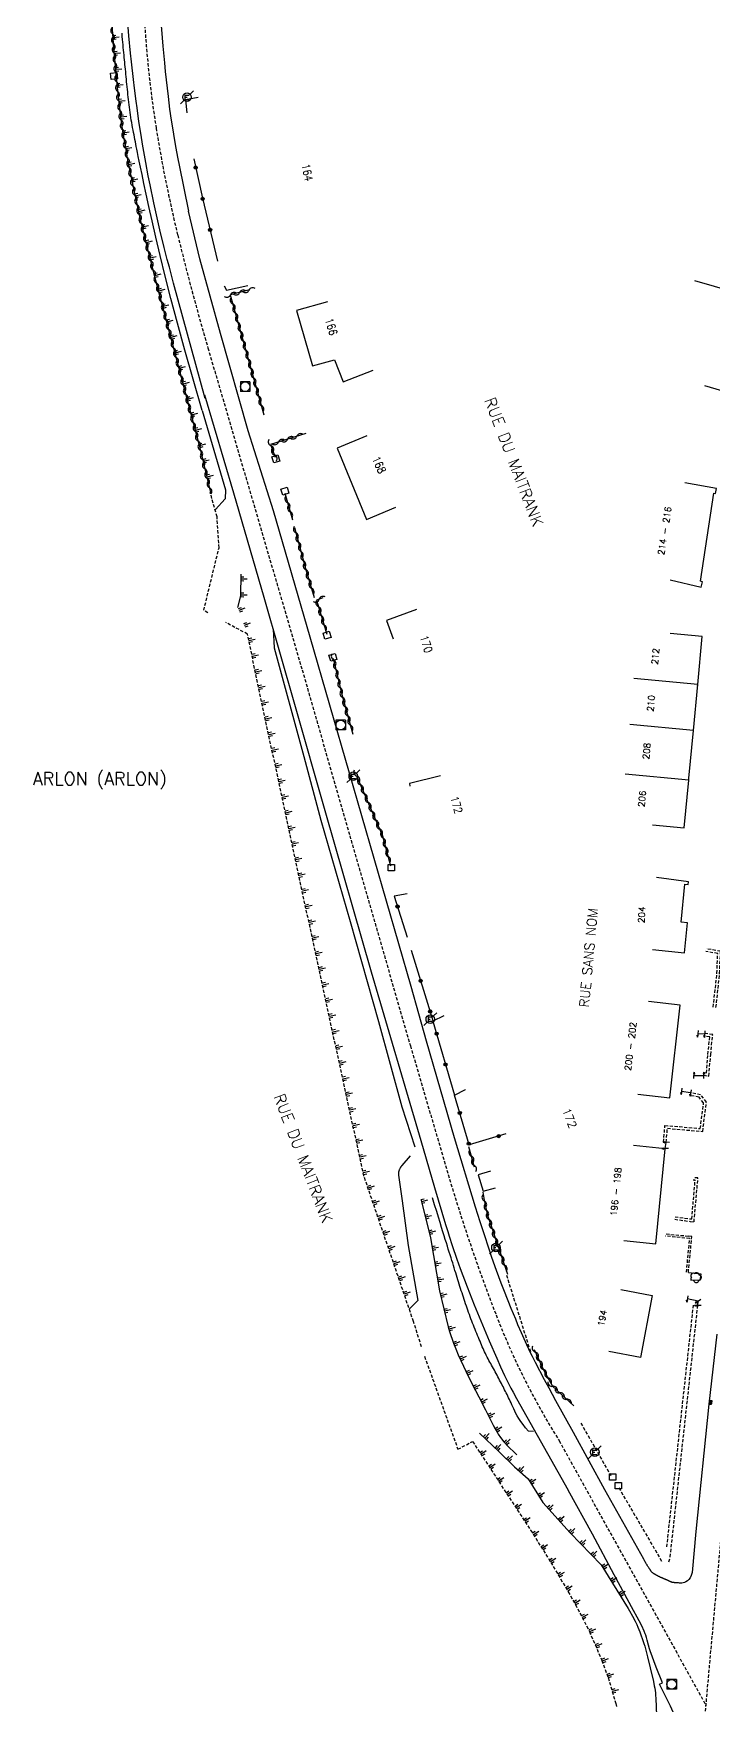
# Model space of a CAD drawing. Header units: millimetres. Extents: x 253999 to 255001, y 43000 to 44000.
# Drawn here: x 254475.6 to 254581.8, y 43352.4 to 43613.5 of the extents above; entities that cross this region are included whole.
import ezdxf
from ezdxf.enums import TextEntityAlignment as Align

# ---------------------------------------------------------------- set-up
doc = ezdxf.new("R2010")
doc.units = ezdxf.units.MM
doc.linetypes.add('DASHED', pattern=[0.75, 0.5, -0.25])
doc.layers.get('0').update_dxf_attribs({"linetype": 'CONTINUOUS'})
for name, color, linetype in [('W0001', 6, 'DASHED'), ('W0008', 7, 'CONTINUOUS'), ('W0100', 7, 'CONTINUOUS'), ('W0105', 7, 'CONTINUOUS'), ('W0112', 1, 'DASHED'), ('W0211', 2, 'CONTINUOUS'), ('W0300', 7, 'CONTINUOUS'), ('W0310', 3, 'CONTINUOUS'), ('W0322', 7, 'CONTINUOUS'), ('W0400', 7, 'CONTINUOUS'), ('W0420', 7, 'CONTINUOUS'), ('W0471', 7, 'CONTINUOUS'), ('W0980', 7, 'CONTINUOUS'), ('W0989', 7, 'CONTINUOUS'), ('W0991', 7, 'CONTINUOUS'), ('W1102', 7, 'CONTINUOUS')]:
    doc.layers.add(name, color=color, linetype=linetype)
doc.styles.get("Standard").update_dxf_attribs({"font": 'romans.shx', "width": 0.85})

# ---------------------------------------------------------------- blocks, each defined once
blk = doc.blocks.new('t310o')
at = {"color": 0, "linetype": 'Continuous'}
for centre, start, end in [((-0.5, 0.38), 216.8699, 323.1304), ((0.5, -0.37), 36.8699, 143.1303)]:
    blk.add_arc(centre, 0.625, start, end, dxfattribs=at)
blk = doc.blocks.new('t322o')
at = {"color": 0, "linetype": 'Continuous'}
for radius in [0.25, 0.15]:
    blk.add_circle((0, 0), radius, dxfattribs=at)
blk = doc.blocks.new('t112o')
at = {"color": 0, "linetype": 'Continuous'}
for p, q in [((-0.5, 0.5), (0.5, 0.5)), ((-0.5, -0.5), (-0.5, 0.5)), ((0.5, 0.5), (0.5, -0.5)), ((0.5, -0.5), (-0.5, -0.5))]:
    blk.add_line(p, q, dxfattribs=at)
blk = doc.blocks.new('T420')
for p, q in [((0.75, 0.75), (-0.75, 0.75)), ((-0.75, 0.75), (-0.75, -0.75)), ((0.75, 0.75), (0.75, -0.75)), ((0.75, -0.75), (-0.75, -0.75))]:
    blk.add_line(p, q)
blk.add_ellipse((0, 0), major_axis=(-0.53, 0.53), ratio=1, start_param=3.926991, end_param=10.210176)
blk = doc.blocks.new('t211o')
at = {"color": 0, "linetype": 'Continuous'}
for p, q in [((-0.29, 0.5), (-0.29, 0)), ((0, 1), (0, 0)), ((0.29, 0.5), (0.29, 0))]:
    blk.add_line(p, q, dxfattribs=at)
blk = doc.blocks.new('t105o')
for p, q in [((-0.5, 0), (0.5, 0)), ((0.5, 0), (0.2, 0.1)), ((0.5, 0), (0.2, -0.1))]:
    blk.add_line(p, q)
blk = doc.blocks.new('T300')
for p, q in [((-0.8, 0.51), (-0.86, 0.34)), ((-0.86, 0.34), (-0.86, 0.17)), ((-0.86, 0.17), (-0.74, 0.06)), ((-0.69, 0.63), (-0.8, 0.51)), ((-0.8, -0.06), (-0.74, 0.06)), ((-0.74, 0.06), (-0.69, 0.11)), ((-0.57, 0.69), (-0.69, 0.63)), ((-0.46, 0.69), (-0.57, 0.69)), ((-0.29, 0.63), (-0.46, 0.69)), ((-0.29, 0.63), (-0.17, 0.74)), ((-0.23, 0.57), (-0.29, 0.63)), ((-0.17, 0.74), (-0.06, 0.8)), ((-0.06, 0.8), (0.06, 0.8)), ((0.06, 0.8), (0.23, 0.74)), ((0.23, 0.74), (0.34, 0.63)), ((0.34, 0.63), (0.4, 0.51)), ((0.46, 0.46), (0.34, 0.46)), ((0.4, 0.51), (0.4, 0.46)), ((0.57, 0.4), (0.46, 0.46)), ((0.57, 0.4), (0.69, 0.29)), ((0.69, 0.29), (0.74, 0.17)), ((0.74, 0.06), (0.69, -0.17)), ((0.74, 0.17), (0.74, 0.06)), ((-0.8, -0.17), (-0.8, -0.06)), ((-0.8, -0.23), (-0.8, -0.17)), ((-0.74, -0.34), (-0.8, -0.23)), ((-0.69, -0.4), (-0.74, -0.34)), ((-0.51, -0.46), (-0.69, -0.4)), ((-0.4, -0.46), (-0.51, -0.46)), ((-0.4, -0.46), (-0.34, -0.46)), ((-0.34, -0.46), (-0.34, -0.4)), ((-0.34, -0.51), (-0.34, -0.46)), ((-0.29, -0.63), (-0.34, -0.51)), ((-0.17, -0.74), (-0.29, -0.63)), ((-0.06, -0.8), (-0.17, -0.74)), ((0.06, -0.8), (-0.06, -0.8)), ((0.17, -0.74), (0.06, -0.8)), ((0.23, -0.69), (0.17, -0.74)), ((0.29, -0.46), (0.23, -0.46)), ((0.29, -0.63), (0.23, -0.69)), ((0.46, -0.4), (0.29, -0.46)), ((0.34, -0.51), (0.29, -0.63)), ((0.34, -0.51), (0.34, -0.46)), ((0.57, -0.34), (0.46, -0.4)), ((0.63, -0.29), (0.57, -0.34)), ((0.69, -0.17), (0.63, -0.29))]:
    blk.add_line(p, q)
blk = doc.blocks.new('T400')
for p, q in [((-0.15, 0.3), (0.15, 0.3)), ((-0.15, -0.25), (-0.15, 0.3)), ((-0.15, 0.15), (0.15, 0.15)), ((-0.15, 0), (0.15, 0)), ((0.15, 0.3), (0.15, -0.25)), ((-0.15, -0.15), (0.15, -0.15)), ((-0.15, -0.25), (-0.15, -0.3)), ((-0.15, -0.3), (0.15, -0.3)), ((0.15, -0.3), (0.15, -0.25))]:
    blk.add_line(p, q)
blk = doc.blocks.new('T471')
for p, q in [((-0.333334, 0.333334), (-0.333334, -0.333334)), ((-0.333334, 0.333334), (0.333334, 0.333334)), ((-0.333334, 0), (0, 0)), ((0.500001, 0.500001), (1.000002, 1.000002)), ((-0.500001, -0.500001), (-1.000002, -1.000002)), ((-0.333334, -0.333334), (0.333334, -0.333334))]:
    blk.add_line(p, q)
blk.add_ellipse((0, 0), major_axis=(0.471405, 0.471405), ratio=1, start_param=5.4977871438, end_param=11.780972451)

msp = doc.modelspace()

# ---------------------------------------------------------------- linework, layer by layer
at = {"layer": 'W0001'}
msp.add_lwpolyline([(254496.93, 43777.72), (254490.46, 43745.79), (254487.08, 43726.47), (254486.71, 43709.41), (254488.02, 43684.93), (254490.27, 43652.26), (254493.05, 43613.35, 0.021753), (254494.73, 43598.73, 0.020299), (254498.1, 43582.01, 0.011006), (254502.82, 43564.4), (254517.54, 43514.12), (254524.97, 43488.22), (254534.45, 43455.4), (254540.15, 43436, 0.020994), (254547.84, 43413.36, 0.047622), (254557.68, 43393.74), (254565.67, 43379.34), (254580.64, 43352.38)], format="xyb", dxfattribs=at)
msp.add_lwpolyline([(254578.09, 43326.3), (254579.61, 43341.01), (254583.06, 43379.17)], dxfattribs=at)
at = {"layer": 'W0008'}
for points in [[(254502.41, 43556.52), (254497.45, 43574.53), (254496.79, 43576.99), (254496.47, 43578.22), (254495.99, 43580.08), (254495.32, 43582.86), (254494.67, 43585.66), (254494.36, 43587.06), (254493.77, 43589.86), (254493.5, 43591.27), (254493.1, 43593.38), (254492.6, 43596.21), (254492.37, 43597.63), (254492.04, 43599.75), (254491.74, 43601.88), (254491.6, 43602.95), (254491.34, 43604.99), (254491.18, 43606.35), (254490.88, 43609.07), (254490.74, 43610.43), (254490.48, 43613.16), (254490.25, 43615.88), (254490.1, 43617.7), (254489.84, 43621.34)], [(254495.18, 43619.41), (254495.43, 43615.91), (254495.56, 43614.16), (254495.78, 43611.53), (254496.02, 43608.91), (254496.15, 43607.6), (254496.43, 43604.98), (254496.59, 43603.67), (254496.84, 43601.71), (254497.08, 43599.97), (254497.21, 43599.11), (254497.42, 43597.81), (254497.75, 43595.86), (254498.11, 43593.92), (254498.3, 43592.96), (254499.78, 43585.74)], [(254513.06, 43538.98), (254509.09, 43551.44), (254504.76, 43566.65), (254501.58, 43578.31), (254499.78, 43585.74)], [(254502.27, 43557.09), (254506.83, 43541.79), (254511.56, 43525.49), (254516.47, 43508.38), (254521.07, 43492.13), (254528.32, 43466.96), (254536.08, 43440.62), (254538.22, 43433.27)], [(254544.64, 43430.19), (254541.34, 43441.05), (254536.95, 43456.14), (254534.56, 43464.67), (254524.93, 43497.98), (254518.79, 43519.22), (254513.06, 43538.98)], [(254538.22, 43433.27), (254538.79, 43431.34), (254539.94, 43427.47), (254540.28, 43426.38), (254540.51, 43425.66), (254540.98, 43424.21), (254541.73, 43422.06), (254542.25, 43420.63), (254543.31, 43417.78), (254543.67, 43416.83), (254544.41, 43414.94), (254545.18, 43413.06), (254545.7, 43411.81), (254546.77, 43409.32), (254547.94, 43406.61), (254548.54, 43405.26), (254549.16, 43403.92), (254549.48, 43403.26), (254550.14, 43401.94), (254550.49, 43401.29), (254551.02, 43400.32)], [(254559.92, 43395), (254557.19, 43399.93), (254556.11, 43401.92), (254555.4, 43403.25), (254554, 43405.93), (254553.54, 43406.85), (254553.24, 43407.46), (254552.65, 43408.7), (254551.81, 43410.58), (254551.26, 43411.84), (254550.91, 43412.68), (254550.21, 43414.38), (254549.17, 43417.01), (254548.66, 43418.33), (254547.91, 43420.32), (254547.2, 43422.32), (254546.86, 43423.32), (254545.85, 43426.37), (254545.35, 43427.89), (254544.64, 43430.19)], [(254577.91, 43419.97), (254579.83, 43419.76), (254579.68, 43418.73), (254578.23, 43418.81)], [(254582.31, 43410.34), (254581.06, 43399.44), (254579.06, 43379.52)], [(254551.02, 43400.32), (254559.08, 43386.02)], [(254570.91, 43375.2), (254564.84, 43386.04), (254559.92, 43395)], [(254569.33, 43367.22), (254566.31, 43372.75), (254562.91, 43379.11), (254559.08, 43386.02)], [(254579.06, 43379.52), (254578.49, 43373.15)], [(254578.49, 43373.15), (254578.33, 43372.68), (254578.15, 43372.31), (254577.94, 43372.03), (254577.73, 43371.82), (254577.51, 43371.67), (254577.28, 43371.57), (254577.06, 43371.51), (254576.85, 43371.49), (254576.65, 43371.48), (254576.48, 43371.49), (254576.32, 43371.5), (254576.2, 43371.5), (254576.09, 43371.51), (254576, 43371.52), (254575.92, 43371.52), (254575.86, 43371.53), (254575.81, 43371.53), (254575.76, 43371.54), (254575.72, 43371.54), (254575.68, 43371.55), (254575.64, 43371.55), (254575.59, 43371.56), (254575.55, 43371.56), (254575.5, 43371.57), (254575.46, 43371.58), (254575.41, 43371.59), (254575.36, 43371.6), (254575.31, 43371.61), (254575.26, 43371.62), (254575.22, 43371.64), (254575.17, 43371.66), (254575.12, 43371.68), (254575.08, 43371.7), (254575.03, 43371.72), (254574.98, 43371.74), (254574.94, 43371.76), (254574.89, 43371.79), (254574.85, 43371.81), (254574.8, 43371.84), (254574.75, 43371.86), (254574.71, 43371.88), (254574.66, 43371.9), (254574.62, 43371.92), (254574.57, 43371.94), (254574.52, 43371.97), (254574.48, 43371.99), (254574.43, 43372), (254574.38, 43372.02), (254574.34, 43372.04), (254574.29, 43372.06), (254574.24, 43372.08), (254574.19, 43372.1), (254574.15, 43372.12), (254574.1, 43372.14), (254574.05, 43372.16), (254574.01, 43372.18), (254573.96, 43372.2), (254573.91, 43372.22), (254573.87, 43372.24), (254573.82, 43372.26), (254573.77, 43372.28), (254573.73, 43372.3), (254573.68, 43372.32), (254573.63, 43372.34), (254573.59, 43372.36), (254573.54, 43372.38), (254573.5, 43372.4), (254573.45, 43372.42), (254573.41, 43372.44), (254573.36, 43372.47), (254573.32, 43372.49), (254573.27, 43372.51), (254573.22, 43372.53), (254573.18, 43372.56), (254573.14, 43372.58), (254573.09, 43372.6), (254573.05, 43372.63), (254573.01, 43372.65), (254572.96, 43372.67), (254572.92, 43372.69), (254572.88, 43372.71), (254572.84, 43372.74), (254572.8, 43372.76), (254572.77, 43372.78), (254572.73, 43372.8), (254572.69, 43372.82), (254572.66, 43372.84), (254572.62, 43372.86), (254572.59, 43372.88), (254572.55, 43372.9), (254572.52, 43372.92), (254572.48, 43372.95), (254572.45, 43372.97), (254572.41, 43372.99), (254572.38, 43373.02), (254572.35, 43373.04), (254572.32, 43373.07), (254572.28, 43373.09), (254572.25, 43373.12), (254572.23, 43373.15), (254572.2, 43373.18), (254572.17, 43373.21), (254572.14, 43373.24), (254572.12, 43373.27), (254572.09, 43373.31), (254572.06, 43373.35), (254572.04, 43373.38), (254572.01, 43373.42), (254571.98, 43373.46), (254571.95, 43373.51), (254571.92, 43373.55), (254571.89, 43373.6), (254571.85, 43373.65), (254571.81, 43373.71), (254571.78, 43373.76), (254571.74, 43373.82), (254571.7, 43373.88), (254571.66, 43373.95), (254571.61, 43374.02), (254571.57, 43374.09), (254571.52, 43374.16), (254571.47, 43374.24), (254571.42, 43374.32), (254571.37, 43374.41), (254571.31, 43374.51), (254571.24, 43374.62), (254571.17, 43374.75), (254571.09, 43374.88), (254571.01, 43375.03), (254570.91, 43375.2)], [(254571.91, 43360.91), (254571.81, 43361.2), (254571.65, 43361.79), (254571.46, 43362.58), (254571.36, 43362.97), (254571.23, 43363.35), (254571.15, 43363.54), (254570.97, 43363.96), (254570.59, 43364.79), (254570.18, 43365.61), (254569.9, 43366.15), (254569.33, 43367.22)], [(254574.99, 43352.49), (254573.38, 43355.68), (254573.82, 43355.9), (254572.85, 43358.33), (254571.91, 43360.91)], [(254576.14, 43346.16), (254576.18, 43346.65), (254576.19, 43346.98), (254576.21, 43347.64), (254576.2, 43347.94), (254576.16, 43348.54), (254576.08, 43349.13), (254576.01, 43349.53), (254575.95, 43349.79), (254575.81, 43350.32), (254575.61, 43350.98), (254575.5, 43351.31), (254575.31, 43351.79), (254575.11, 43352.26), (254574.99, 43352.49)]]:
    msp.add_lwpolyline(points, dxfattribs=at)
at = {"layer": 'W0100'}
for points in [[(254580.39, 43558.53), (254585.2, 43557.15), (254589.42, 43571.83), (254588.49, 43572.1), (254590.53, 43579.18), (254585.72, 43580.56)], [(254521.48, 43571.62), (254516.67, 43570.25), (254519.14, 43561.58), (254522.62, 43562.55), (254523.96, 43559.1), (254528.62, 43560.91)], [(254527.63, 43550.65), (254523.01, 43548.75), (254527.58, 43537.61), (254532.2, 43539.51)], [(254575.02, 43528.17), (254579.89, 43527.05), (254580.08, 43527.88), (254579.8, 43527.96), (254581.88, 43541.69), (254582.14, 43541.65), (254582.28, 43542.46), (254577.35, 43543.32)], [(254535.39, 43523.54), (254530.7, 43521.82), (254531.75, 43518.96)], [(254579.32, 43511.6), (254579.34, 43511.84), (254580.04, 43519.32), (254575.06, 43519.79)], [(254572.27, 43489.93), (254577.25, 43489.46), (254577.95, 43496.89), (254577.98, 43497.18), (254578.68, 43504.66), (254579.34, 43511.84), (254569.38, 43512.75)], [(254539.15, 43497.56), (254534.29, 43496.39), (254534.39, 43495.97)], [(254572.28, 43470.42), (254577.26, 43469.92), (254577.73, 43474.6), (254576.75, 43474.7), (254577.35, 43480.63), (254577.83, 43480.61), (254577.88, 43481.01), (254572.92, 43481.68)], [(254570, 43447.86), (254574.97, 43447.29), (254576.62, 43461.74), (254571.66, 43462.31)], [(254580.43, 43457.22), (254579.36, 43457.27)], [(254578.75, 43450.77), (254580.28, 43450.78)], [(254578.24, 43448.04), (254576.81, 43448.27)], [(254567.82, 43424.98), (254572.79, 43424.49), (254574.27, 43439.31), (254569.29, 43439.81)], [(254574.26, 43439.35), (254574.43, 43440.32)], [(254546.97, 43435.82), (254545.05, 43435.26), (254545.81, 43432.68), (254547.73, 43433.24)], [(254567.33, 43417.33), (254572.24, 43416.4), (254570.39, 43406.74), (254565.48, 43407.68)], [(254579.36, 43414.84), (254579.39, 43415.5), (254577.72, 43415.86)]]:
    msp.add_lwpolyline(points, dxfattribs=at)
at = {"layer": 'W0112'}
for points in [[(254502.82, 43523.05), (254502.17, 43523.44), (254504.55, 43533.18), (254504.25, 43538.01), (254503.17, 43541.84)], [(254509.01, 43519.7), (254509.01, 43519.7), (254505.64, 43521.49)], [(254536.18, 43408.39), (254534.94, 43412.33), (254527.18, 43435.09), (254519.87, 43468.77), (254513.88, 43496.7), (254510.87, 43510.68), (254509.01, 43519.7)], [(254581.78, 43461.44), (254582.34, 43466.72), (254582.47, 43469.82), (254580.59, 43470.12)], [(254582.2, 43461.39), (254582.76, 43466.69), (254582.91, 43470.18), (254580.66, 43470.54)], [(254580.31, 43450.81), (254581.08, 43450.67), (254581.37, 43454.02), (254581.68, 43457.14), (254580.48, 43457.32)], [(254580.39, 43451.23), (254580.7, 43451.17), (254580.95, 43454.06), (254581.22, 43456.78), (254580.42, 43456.9)], [(254574.01, 43440.35), (254574.23, 43442.97), (254579.75, 43442.48), (254580.26, 43446.49), (254579.55, 43447.36), (254578.31, 43447.61)], [(254574.43, 43440.32), (254574.61, 43442.51), (254580.12, 43442.02), (254580.7, 43446.61), (254579.79, 43447.75), (254578.39, 43448.02)], [(254575.76, 43428.3), (254578.17, 43427.96), (254578.77, 43427.9), (254579.38, 43434.79), (254578.66, 43434.8)], [(254575.81, 43428.7), (254578.22, 43428.37), (254578.41, 43428.35), (254578.94, 43434.39), (254578.65, 43434.4)], [(254577.58, 43420.02), (254578.09, 43425.3), (254574.3, 43425.68)], [(254577.88, 43419.99), (254578.43, 43425.62), (254577.91, 43425.69), (254577.9, 43425.62), (254574.33, 43425.98)], [(254549.46, 43419.59), (254553.2, 43407.64), (254553.19, 43407.67)], [(254574.52, 43377.13), (254578.68, 43414.91)], [(254574.85, 43374.8), (254575.05, 43375.58), (254579.36, 43414.84)], [(254536.66, 43406.9), (254541.87, 43392.39)], [(254561.09, 43396.47), (254565.76, 43388.28)], [(254541.87, 43392.39), (254544.17, 43393.6), (254553.24, 43379.75), (254556.4, 43374.71), (254559.11, 43370.13), (254560.25, 43368.12), (254562.42, 43363.93), (254564.37, 43359.41), (254565.35, 43356.72), (254566.54, 43352.67), (254566.64, 43352.2)], [(254567.01, 43386.37), (254573.7, 43374.92)]]:
    msp.add_lwpolyline(points, dxfattribs=at)
at = {"layer": 'W0211'}
for points in [[(254501.93, 43554.64), (254500.49, 43559.53), (254499.2, 43564.06), (254498.05, 43568.25), (254497.03, 43572.1), (254496.14, 43575.62), (254495.36, 43578.82), (254494.69, 43581.69), (254494.11, 43584.25), (254493.61, 43586.49), (254493.19, 43588.44), (254492.83, 43590.09), (254492.54, 43591.47), (254492.29, 43592.62), (254492.09, 43593.56), (254491.93, 43594.32), (254491.81, 43594.94), (254491.7, 43595.45), (254491.62, 43595.87), (254491.54, 43596.24), (254491.48, 43596.59), (254491.41, 43596.94), (254491.34, 43597.3), (254491.27, 43597.67), (254491.19, 43598.05), (254491.12, 43598.43), (254491.05, 43598.81), (254490.98, 43599.2), (254490.92, 43599.6), (254490.85, 43599.99), (254490.79, 43600.39), (254490.73, 43600.79), (254490.67, 43601.18), (254490.62, 43601.58), (254490.56, 43601.98), (254490.51, 43602.38), (254490.47, 43602.78), (254490.42, 43603.18), (254490.37, 43603.58), (254490.33, 43603.98), (254490.29, 43604.38), (254490.25, 43604.78), (254490.2, 43605.18), (254490.16, 43605.58), (254490.12, 43605.97), (254490.08, 43606.37), (254490.04, 43606.76), (254490, 43607.15), (254489.97, 43607.53), (254489.93, 43607.92), (254489.89, 43608.29), (254489.86, 43608.66), (254489.82, 43609.03), (254489.78, 43609.4), (254489.75, 43609.77), (254489.71, 43610.14), (254489.67, 43610.52), (254489.64, 43610.91), (254489.6, 43611.31), (254489.56, 43611.72), (254489.52, 43612.15), (254489.48, 43612.59), (254489.44, 43613.06), (254489.4, 43613.57)], [(254501.93, 43554.64), (254505.56, 43542.26), (254505.5, 43540.83), (254503.98, 43539.19)], [(254507.95, 43529.06), (254507.93, 43525.69), (254507.44, 43523.88)], [(254513, 43520.45), (254513, 43520.45), (254513.19, 43517.58), (254517.82, 43500.61), (254520.48, 43490.63), (254525.02, 43474.81), (254529.45, 43459.22), (254533.12, 43445.86), (254535.14, 43439.62)], [(254534.42, 43438.19), (254533.14, 43436.73), (254533.08, 43436.65), (254533.05, 43436.62), (254533, 43436.56), (254532.96, 43436.5), (254532.94, 43436.47), (254532.9, 43436.41), (254532.88, 43436.38), (254532.85, 43436.33), (254532.82, 43436.26), (254532.8, 43436.23), (254532.78, 43436.18), (254532.74, 43436.1), (254532.71, 43436.04), (254532.7, 43436), (254532.68, 43435.95), (254532.66, 43435.87), (254532.63, 43435.79), (254532.62, 43435.75), (254532.61, 43435.68), (254532.6, 43435.65), (254532.59, 43435.59), (254532.59, 43435.51), (254532.58, 43435.43), (254532.58, 43435.39), (254532.58, 43435.34), (254532.58, 43435.31), (254532.59, 43435.27), (254532.59, 43435.21)], [(254532.59, 43435.21), (254533.15, 43431.17), (254534.09, 43424.22), (254535.62, 43415.61), (254534.28, 43414.24)], [(254552.92, 43395.2), (254552.45, 43395.74), (254552.05, 43396.25), (254551.7, 43396.73), (254551.4, 43397.17), (254551.15, 43397.59), (254550.94, 43397.98), (254550.75, 43398.35), (254550.59, 43398.69), (254550.45, 43399.02), (254550.31, 43399.33), (254550.18, 43399.63), (254550.05, 43399.91), (254549.92, 43400.18), (254549.8, 43400.44), (254549.68, 43400.7), (254549.55, 43400.94), (254549.43, 43401.19), (254549.31, 43401.43), (254549.18, 43401.67), (254549.06, 43401.92), (254548.93, 43402.17), (254548.8, 43402.42), (254548.67, 43402.67), (254548.54, 43402.92), (254548.4, 43403.18), (254548.27, 43403.44), (254548.13, 43403.7), (254547.99, 43403.95), (254547.85, 43404.21), (254547.71, 43404.47), (254547.57, 43404.73), (254547.43, 43404.99), (254547.28, 43405.24), (254547.14, 43405.5), (254547, 43405.76), (254546.85, 43406.01), (254546.71, 43406.27), (254546.58, 43406.53), (254546.44, 43406.79), (254546.31, 43407.06), (254546.18, 43407.32), (254546.05, 43407.59), (254545.93, 43407.86), (254545.81, 43408.13), (254545.69, 43408.4), (254545.57, 43408.68), (254545.45, 43408.97), (254545.33, 43409.26), (254545.21, 43409.55), (254545.08, 43409.85), (254544.96, 43410.16), (254544.83, 43410.47), (254544.7, 43410.78), (254544.57, 43411.1), (254544.44, 43411.43), (254544.31, 43411.75), (254544.18, 43412.08), (254544.05, 43412.41), (254543.92, 43412.75), (254543.8, 43413.08), (254543.67, 43413.42), (254543.55, 43413.75), (254543.43, 43414.09), (254543.31, 43414.43), (254543.2, 43414.76), (254543.08, 43415.1), (254542.97, 43415.44), (254542.85, 43415.78), (254542.74, 43416.12), (254542.63, 43416.46), (254542.52, 43416.8), (254542.41, 43417.14), (254542.3, 43417.48), (254542.19, 43417.83), (254542.09, 43418.17), (254541.98, 43418.52), (254541.87, 43418.87), (254541.76, 43419.23), (254541.64, 43419.59), (254541.53, 43419.95), (254541.42, 43420.32), (254541.3, 43420.7), (254541.18, 43421.09), (254541.06, 43421.48), (254540.93, 43421.89), (254540.8, 43422.3), (254540.67, 43422.74), (254540.53, 43423.18), (254540.38, 43423.65), (254540.23, 43424.13), (254540.08, 43424.63), (254539.91, 43425.17), (254539.74, 43425.74), (254539.54, 43426.36), (254539.33, 43427.04), (254539.1, 43427.79), (254538.84, 43428.62), (254538.56, 43429.53), (254538.24, 43430.55), (254537.89, 43431.67)], [(254536.11, 43431.29), (254537.58, 43425.42), (254538.99, 43417.11), (254540.37, 43411.5)], [(254540.37, 43411.5), (254540.56, 43410.8), (254540.7, 43410.33), (254541.01, 43409.41), (254541.19, 43408.95), (254541.55, 43408.05), (254541.94, 43407.15), (254542.75, 43405.37), (254543.11, 43404.6), (254543.84, 43403.07), (254544.6, 43401.56), (254545.12, 43400.56), (254546.17, 43398.56), (254546.82, 43397.28), (254547.4, 43396.14), (254547.7, 43395.58), (254548.02, 43395.03), (254548.18, 43394.76), (254548.53, 43394.24), (254548.72, 43393.98), (254549.01, 43393.62), (254549.33, 43393.26), (254549.49, 43393.09), (254551.07, 43391.52)], [(254553.71, 43395.16), (254553.71, 43395.16), (254552.92, 43395.2)], [(254545.23, 43394.88), (254548.34, 43391.99), (254550.71, 43389.66), (254552.84, 43387.76), (254555.13, 43384.05), (254559.41, 43379.35), (254564.28, 43374.35), (254568.47, 43367.52)], [(254568.47, 43367.52), (254568.71, 43367.13), (254569.15, 43366.34), (254569.56, 43365.54), (254569.81, 43364.99), (254569.98, 43364.62), (254570.29, 43363.87), (254570.52, 43363.26), (254570.66, 43362.85), (254570.93, 43362.03), (254571.06, 43361.62), (254571.29, 43360.78), (254571.51, 43359.95), (254571.92, 43358.26), (254572.42, 43356.13), (254572.56, 43355.41), (254572.63, 43355.06), (254572.73, 43354.34), (254572.77, 43353.98), (254572.8, 43353.44), (254573.01, 43348.09)]]:
    msp.add_lwpolyline(points, dxfattribs=at)
at = {"layer": 'W0310'}
for p, q in [((254514.83, 43541.69), (254516.02, 43537.55)), ((254544.46, 43436.47), (254543.59, 43439.61))]:
    msp.add_line(p, q, dxfattribs=at)
for points in [[(254487.75, 43615.64), (254488.09, 43611.2), (254488.27, 43608.98), (254488.57, 43605.65), (254488.68, 43604.54), (254488.93, 43602.31), (254489.22, 43600.09), (254489.44, 43598.61), (254489.6, 43597.63), (254489.92, 43595.66), (254490.32, 43593.46), (254490.61, 43591.99), (254490.81, 43591.01), (254491.22, 43589.06), (254491.54, 43587.6), (254492.2, 43584.68), (254492.91, 43581.77), (254493.39, 43579.84), (254494.39, 43575.98)], [(254494.39, 43575.98), (254501.49, 43549), (254503.24, 43541.8)], [(254509.32, 43573.45), (254506.29, 43572.69), (254511.56, 43553.96)], [(254518.12, 43551.05), (254512.59, 43549.32), (254513.3, 43547.36)], [(254516.35, 43536.33), (254517.94, 43530.3), (254519.44, 43525.42)], [(254520.77, 43525.37), (254519.78, 43525), (254521.38, 43519.69)], [(254522.41, 43515.88), (254523.77, 43510.07), (254525.46, 43504.05)], [(254526.05, 43497.55), (254530.09, 43488.17), (254531.37, 43483.52)], [(254545.75, 43432.52), (254545.97, 43431.28), (254546.45, 43429.09), (254547.57, 43425.73), (254549.63, 43419.75)], [(254553.77, 43407.97), (254555.27, 43404.79), (254556.65, 43402.23), (254559.99, 43399.16)]]:
    msp.add_lwpolyline(points, dxfattribs=at)
at = {"layer": 'W0322'}
for points in [[(254501.32, 43603.49), (254499.3, 43603.15), (254499.52, 43601.1)], [(254500.61, 43593.91), (254501.98, 43587.8), (254504.32, 43577.97)], [(254505.37, 43574.08), (254505.71, 43573.4), (254505.7, 43573.4), (254505.7, 43573.4), (254509.04, 43574.13)], [(254533.95, 43479.16), (254531.94, 43478.78), (254533.94, 43472.38)], [(254534.59, 43470.33), (254537.97, 43459.37)], [(254539.7, 43460.1), (254537.98, 43459.25), (254541.32, 43447.68)], [(254549.38, 43441.63), (254543.63, 43439.94), (254541.36, 43447.68), (254543.07, 43448.6), (254543.08, 43448.59)]]:
    msp.add_lwpolyline(points, dxfattribs=at)
at = {"layer": 'W1102'}
for points in [[(254588.49, 43572.1), (254578.88, 43574.87)], [(254578.68, 43504.66), (254568.72, 43505.59)], [(254577.95, 43496.89), (254568, 43497.84)]]:
    msp.add_lwpolyline(points, dxfattribs=at)

# ---------------------------------------------------------------- block references
at = {"layer": 'W0105'}
for p, rotation in [((254579.36, 43457.27), 264.1323145605892), ((254580.43, 43457.22), 265.1921495236335), ((254578.75, 43450.77), 86.43233040478391), ((254580.28, 43450.78), 89.97527065144641), ((254576.81, 43448.27), 261.7783148742241), ((254578.24, 43448.04), 261.4372570463806), ((254574.26, 43439.35), 178.7791108559489), ((254574.43, 43440.32), 175.561143007277), ((254577.72, 43415.86), 258.2935937396456), ((254579.36, 43414.84), 178.2657792319358), ((254579.39, 43415.5), 213.2250859119322)]:
    msp.add_blockref('t105o', p, dxfattribs=dict(at, rotation=rotation))
at = {"layer": 'W0112'}
for p, rotation in [((254488.13, 43606.89), 6.286652132639893), ((254513.44, 43547.06), 197.6546056675297), ((254514.85, 43542.03), 197.6546056675192), ((254521.43, 43519.53), 196.1142857870776), ((254522.35, 43516.07), 196.1142857871129)]:
    msp.add_blockref('t112o', p, dxfattribs=dict(at, rotation=rotation))
for p in [(254531.49, 43483.21), (254566.06, 43388.04), (254566.95, 43386.68)]:
    msp.add_blockref('t112o', p, dxfattribs=at)
at = {"layer": 'W0211'}
for p, rotation in [((254487.96, 43612.85), 274.4156455366913), ((254488.16, 43610.36), 274.7675043982043), ((254488.37, 43607.87), 275.092998213305), ((254488.6, 43605.38), 275.5907228089602), ((254488.87, 43602.9), 276.4394413168282), ((254489.18, 43600.42), 277.5119940989417), ((254489.55, 43597.94), 278.8857327292207), ((254489.96, 43595.48), 280.3014075680953), ((254490.41, 43593.02), 280.9638143120376), ((254490.9, 43590.57), 281.842577457013), ((254491.42, 43588.12), 282.3483397190985), ((254491.97, 43585.68), 282.9306929506443), ((254492.55, 43583.25), 283.6031393974822), ((254493.15, 43580.82), 284.0714642748515), ((254493.77, 43578.4), 284.509633011869), ((254494.47, 43575.68), 284.7473243572002), ((254495.11, 43573.26), 284.7473243572002), ((254495.74, 43570.85), 284.7473243572002), ((254496.38, 43568.43), 284.7473243572002), ((254497.02, 43566.01), 284.7473243572002), ((254497.65, 43563.59), 284.7473243572002), ((254498.29, 43561.18), 284.7473243572002), ((254498.93, 43558.76), 284.7473243572002), ((254499.56, 43556.34), 284.7473243572002), ((254500.2, 43553.92), 284.7473243572002), ((254500.83, 43551.51), 284.7473243572002), ((254501.47, 43549.09), 284.7473243572002), ((254502.06, 43546.66), 283.6022156946045), ((254502.65, 43544.23), 283.6022156946045), ((254507.95, 43528.29), 269.531773111574), ((254507.93, 43525.79), 269.531773111574), ((254507.63, 43523.38), 290.5059411261246), ((254508.5, 43521.04), 290.5059411261246), ((254509.23, 43518.66), 281.9888182412774), ((254509.75, 43516.21), 281.9888182412774), ((254510.27, 43513.77), 281.9888182412774), ((254510.78, 43511.32), 281.9888182412774), ((254511.3, 43508.87), 281.9888182412774), ((254511.82, 43506.43), 281.9888182412774), ((254512.34, 43503.98), 281.9888182412774), ((254512.86, 43501.54), 281.9888182412774), ((254513.38, 43499.09), 281.9888182412774), ((254513.9, 43496.65), 281.9888182412774), ((254514.42, 43494.2), 282.1803224103799), ((254514.95, 43491.76), 282.1803224103799), ((254515.47, 43489.31), 282.1803224103799), ((254516, 43486.87), 282.1803224103799), ((254516.53, 43484.43), 282.1803224103799), ((254517.06, 43481.98), 282.1803224103799), ((254517.58, 43479.54), 282.1803224103799), ((254518.11, 43477.1), 282.1803224103799), ((254518.64, 43474.65), 282.1803224103799), ((254519.17, 43472.21), 282.1803224103799), ((254519.69, 43469.76), 282.1803224103799), ((254520.22, 43467.32), 282.1803224103799), ((254520.75, 43464.88), 282.1803224103799), ((254521.28, 43462.43), 282.1803224103799), ((254521.8, 43459.99), 282.1803224103799), ((254522.33, 43457.55), 282.1803224103799), ((254522.86, 43455.1), 282.1803224103799), ((254523.39, 43452.66), 282.1803224103799), ((254523.91, 43450.21), 282.1803224103799), ((254524.44, 43447.77), 282.1803224103799), ((254524.97, 43445.33), 282.1803224103799), ((254525.5, 43442.88), 282.1803224103799), ((254526.02, 43440.44), 282.1803224103799), ((254526.55, 43438), 282.1803224103799), ((254527.08, 43435.55), 282.1803224103799), ((254527.83, 43433.17), 288.8246618393334), ((254528.64, 43430.81), 288.8246618393334), ((254529.45, 43428.44), 288.8246618393334), ((254536.17, 43431.04), 284.0570924865442), ((254536.78, 43428.62), 284.0570924865442), ((254530.25, 43426.07), 288.8246618393334), ((254537.39, 43426.19), 284.0570924865442), ((254531.06, 43423.71), 288.8246618393334), ((254537.87, 43423.74), 279.6172720749624), ((254531.87, 43421.34), 288.8246618393334), ((254538.29, 43421.28), 279.6172720749624), ((254532.67, 43418.97), 288.8246618393334), ((254538.7, 43418.81), 279.6172720749624), ((254533.48, 43416.61), 288.8246618393334), ((254539.18, 43416.36), 283.7774291774055), ((254539.77, 43413.93), 283.7774291774055), ((254540.46, 43411.15), 285.0174661562318), ((254541.26, 43408.78), 292.0609912513181), ((254542.25, 43406.48), 294.4380944095859), ((254543.29, 43404.21), 295.6918825551755), ((254544.4, 43401.97), 296.6207874121955), ((254545.54, 43399.75), 297.7450121446402), ((254546.69, 43397.53), 296.9713180498165), ((254547.85, 43395.31), 300.0458586566125), ((254546.06, 43394.11), 317.0720990024759), ((254547.89, 43392.41), 317.0720990024759), ((254549.31, 43393.29), 311.6446204148024), ((254545.48, 43391.59), 303.2280843965211), ((254546.85, 43389.5), 303.2280843965211), ((254549.69, 43390.67), 315.5274742038598), ((254551.51, 43388.95), 318.1829606247139), ((254548.22, 43387.4), 303.2280843965211), ((254553.21, 43387.15), 301.7252797504528), ((254549.59, 43385.31), 303.2280843965211), ((254554.53, 43385.03), 301.7252797504528), ((254550.96, 43383.22), 303.2280843965211), ((254556.04, 43383.05), 312.2975468109762), ((254557.72, 43381.2), 312.2975468109762), ((254552.33, 43381.13), 303.2280843965211), ((254553.69, 43379.03), 302.1127676187486), ((254559.41, 43379.35), 312.2975468109762), ((254555.02, 43376.91), 302.1127676187486), ((254561.15, 43377.56), 314.2595410564587), ((254556.35, 43374.8), 302.1127676187486), ((254562.89, 43375.77), 314.2595410564587), ((254564.55, 43373.91), 301.5491035878101), ((254557.62, 43372.65), 300.5948812669609), ((254565.86, 43371.78), 301.5491035878101), ((254558.89, 43370.49), 300.5948812669609), ((254560.13, 43368.32), 299.5376311152893), ((254567.17, 43369.65), 301.5491035878101), ((254561.29, 43366.11), 297.4038980001341), ((254562.44, 43363.89), 293.3924795391979), ((254563.43, 43361.59), 293.3924795391979), ((254564.42, 43359.29), 289.8229873244555), ((254565.26, 43356.94), 289.8229873244555), ((254565.99, 43354.55), 286.4433054799094)]:
    msp.add_blockref('t211o', p, dxfattribs=dict(at, rotation=rotation))
at = {"layer": 'W0300'}
msp.add_blockref('T300', (254579.13, 43419.19), dxfattribs=at)
at = {"layer": 'W0310'}
for p, rotation in [((254487.92, 43613.45), 274.4156455366913), ((254488.03, 43611.96), 274.4156455366913), ((254488.15, 43610.46), 274.7675043982043), ((254488.28, 43608.97), 275.092998213305), ((254488.41, 43607.47), 275.092998213305), ((254488.54, 43605.98), 275.092998213305), ((254488.69, 43604.49), 276.4394413168282), ((254488.85, 43603), 276.4394413168282), ((254489.04, 43601.51), 277.5119940989417), ((254489.23, 43600.02), 278.3529970383622), ((254489.45, 43598.54), 278.8857327292207), ((254489.69, 43597.06), 279.4932547898513), ((254489.94, 43595.58), 280.3014075680953), ((254490.21, 43594.1), 280.3014075680953), ((254490.49, 43592.63), 280.9638143120376), ((254490.78, 43591.16), 281.3775883291231), ((254491.08, 43589.69), 281.842577457013), ((254491.4, 43588.22), 282.3483397190985), ((254491.73, 43586.76), 282.9306929506443), ((254492.06, 43585.29), 282.9306929506443), ((254492.41, 43583.84), 283.6031393974822), ((254492.76, 43582.38), 283.6031393974822), ((254493.12, 43580.92), 284.0714642748515), ((254493.49, 43579.47), 284.509633011869), ((254493.87, 43578.01), 284.509633011869), ((254494.24, 43576.56), 284.509633011869), ((254494.77, 43574.53), 284.7473243572002), ((254495.16, 43573.08), 284.7473243572002), ((254495.54, 43571.63), 284.7473243572002), ((254506.34, 43572.7), 194.0350837471496), ((254507.79, 43573.07), 194.0350837471496), ((254509.25, 43573.43), 194.0350837471496), ((254495.92, 43570.18), 284.7473243572002), ((254506.69, 43571.29), 285.6866626387795), ((254507.09, 43569.85), 285.6866626387795), ((254496.3, 43568.73), 284.7473243572002), ((254496.68, 43567.28), 284.7473243572002), ((254507.5, 43568.4), 285.6866626387795), ((254507.91, 43566.96), 285.6866626387795), ((254497.06, 43565.83), 284.7473243572002), ((254497.45, 43564.38), 284.7473243572002), ((254508.31, 43565.51), 285.6866626387795), ((254508.72, 43564.07), 285.6866626387795), ((254497.83, 43562.93), 284.7473243572002), ((254498.21, 43561.47), 284.7473243572002), ((254509.12, 43562.63), 285.6866626387795), ((254509.53, 43561.18), 285.6866626387795), ((254498.59, 43560.02), 284.7473243572002), ((254498.97, 43558.57), 284.7473243572002), ((254509.93, 43559.74), 285.6866626387795), ((254499.36, 43557.12), 284.7473243572002), ((254510.34, 43558.29), 285.6866626387795), ((254510.74, 43556.85), 285.6866626387795), ((254499.74, 43555.67), 284.7473243572002), ((254500.12, 43554.22), 284.7473243572002), ((254511.15, 43555.4), 285.6866626387795), ((254500.5, 43552.77), 284.7473243572002), ((254500.88, 43551.32), 284.7473243572002), ((254501.26, 43549.87), 284.7473243572002), ((254501.63, 43548.42), 283.6022156946045), ((254512.66, 43549.13), 289.9472231484013), ((254513.83, 43549.71), 197.4010620672967), ((254515.26, 43550.15), 197.4010620672967), ((254516.69, 43550.6), 197.4010620672967), ((254501.99, 43546.96), 283.6022156946045), ((254502.34, 43545.5), 283.6022156946045), ((254513.17, 43547.72), 289.9472231484013), ((254502.69, 43544.04), 283.6022156946045), ((254503.05, 43542.58), 283.6022156946045), ((254515.24, 43540.25), 286.0269667663432), ((254515.66, 43538.81), 286.0269667663432), ((254516.56, 43535.52), 284.8047621728793), ((254516.94, 43534.07), 284.8047621728793), ((254517.33, 43532.62), 284.8047621728793), ((254517.71, 43531.17), 284.8047621728793), ((254518.12, 43529.73), 287.0566742192665), ((254518.56, 43528.29), 287.0566742192665), ((254519, 43526.86), 287.0566742192665), ((254520.21, 43525.16), 200.5028101435394), ((254520.08, 43524), 286.7493600822998), ((254520.51, 43522.57), 286.7493600822998), ((254520.95, 43521.13), 286.7493600822998), ((254522.46, 43515.67), 283.2507895251102), ((254522.8, 43514.21), 283.2507895251102), ((254523.14, 43512.75), 283.2507895251102), ((254523.49, 43511.29), 283.2507895251102), ((254523.84, 43509.83), 285.6857746918175), ((254524.25, 43508.39), 285.6857746918175), ((254524.65, 43506.94), 285.6857746918175), ((254525.06, 43505.5), 285.6857746918175), ((254526.07, 43497.52), 293.2811463876731), ((254526.66, 43496.14), 293.2811463876731), ((254527.25, 43494.77), 293.2811463876731), ((254527.85, 43493.39), 293.2811463876731), ((254528.44, 43492.01), 293.2811463876731), ((254529.03, 43490.63), 293.2811463876731), ((254529.62, 43489.26), 293.2811463876731), ((254530.18, 43487.86), 285.3307910135607), ((254530.57, 43486.42), 285.3307910135607), ((254530.97, 43484.97), 285.3307910135607), ((254543.99, 43438.16), 105.4234353240246), ((254544.39, 43436.72), 105.4234353240246), ((254546, 43431.17), 282.3062951775451), ((254546.32, 43429.71), 282.3062951775451), ((254546.73, 43428.27), 288.3234029031805), ((254547.2, 43426.84), 288.3234029031805), ((254547.67, 43425.42), 288.9945353796627), ((254548.16, 43424), 288.9945353796627), ((254548.65, 43422.58), 288.9945353796627), ((254549.14, 43421.16), 288.9945353796627), ((254553.97, 43407.56), 295.208955819916), ((254554.61, 43406.2), 295.208955819916), ((254555.24, 43404.84), 295.208955819916), ((254555.96, 43403.52), 298.4422346022908), ((254556.68, 43402.21), 317.3088870254536), ((254557.78, 43401.19), 317.3088870254536), ((254558.88, 43400.18), 317.3088870254536)]:
    msp.add_blockref('t310o', p, dxfattribs=dict(at, rotation=rotation))
at = {"layer": 'W0322'}
for p, rotation in [((254500.91, 43592.57), 282.5844280871316), ((254502, 43587.69), 283.4273982221574), ((254503.16, 43582.83), 283.4273982221574), ((254532.45, 43477.15), 287.4171937107185), ((254536.06, 43465.55), 287.132921807288), ((254537.54, 43460.77), 287.132921807288), ((254538.55, 43457.29), 286.1041329780944), ((254539.94, 43452.48), 286.1041329780944), ((254542.17, 43444.91), 106.3508308156403), ((254543.57, 43440.11), 106.3508308156403), ((254548.25, 43441.29), 196.3508313261015)]:
    msp.add_blockref('t322o', p, dxfattribs=dict(at, rotation=rotation))
at = {"layer": 'W0400', "rotation": 354.7858363927659}
msp.add_blockref('T400', (254581.36, 43399.73), dxfattribs=at)
at = {"layer": 'W0420'}
for p in [(254508.64, 43558.36), (254523.56, 43505.5), (254575.28, 43355.67)]:
    msp.add_blockref('T420', p, dxfattribs=at)
at = {"layer": 'W0471'}
for p in [(254499.55, 43603.55), (254525.53, 43497.5), (254537.56, 43459.57), (254547.82, 43423.89), (254563.26, 43391.92)]:
    msp.add_blockref('T471', p, dxfattribs=at)

# ---------------------------------------------------------------- texts
at = {"layer": 'W0980'}
msp.add_text('ARLON (ARLON)', height=2, dxfattribs=at).set_placement((254485.93, 43496.99), align=Align.MIDDLE)
at = {"layer": 'W0989'}
for s, height, rotation, p in [('RUE DU MAITRANK', 1.75, 290.9894, (254550.64, 43546.61)), ('RUE SANS NOM', 1.5, 84.802, (254562.28, 43469.17)), ('RUE DU MAITRANK', 1.75, 290.9894, (254517.72, 43437.85))]:
    msp.add_text(s, height=height, rotation=rotation, dxfattribs=at).set_placement(p, align=Align.MIDDLE)
at = {"layer": 'W0991', "width": 0.85}
for s, rotation, p in [('164', 282.1727, (254517.44, 43593)), ('166', 286.3547, (254521.12, 43568.86)), ('168', 294.1942, (254528.43, 43547.13)), ('170', 286.3547, (254535.96, 43519.28)), ('172', 286.3547, (254540.67, 43494.18))]:
    msp.add_text(s, height=1.25, rotation=rotation, dxfattribs=at).set_placement(p)
at = {"layer": 'W0991'}
for s, height, rotation, p in [('214 - 216', 1, 81.1818, (254574.17, 43535.83)), ('212', 1, 84.6669, (254572.72, 43516.23)), ('210', 1, 84.7458, (254572.04, 43508.89)), ('208', 1, 84.6805, (254571.35, 43501.43)), ('206', 1, 84.6157, (254570.64, 43493.98)), ('204', 1, 86.7973, (254570.58, 43475.86)), ('200 - 202', 1, 83.4557, (254568.84, 43455.31)), ('172', 1.25, 291.2349, (254559.34, 43444.1)), ('196 - 198', 1, 84.357, (254566.56, 43432.61)), ('194', 1, 79.1792, (254564.44, 43412.88))]:
    msp.add_text(s, height=height, rotation=rotation, dxfattribs=at).set_placement(p, align=Align.MIDDLE)

doc.saveas('drawing.dxf')
